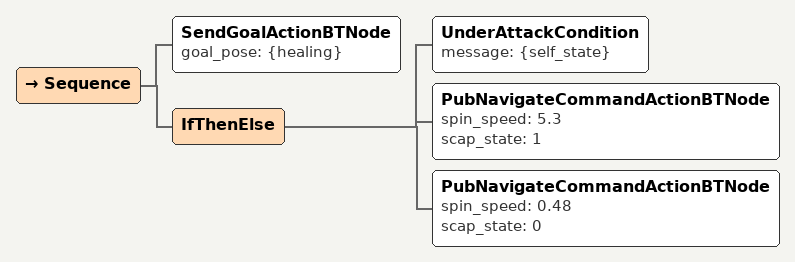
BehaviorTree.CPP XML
<Sequence>
    <SendGoalActionBTNode goal_pose="{healing}"/>
    <IfThenElse>
        <UnderAttackCondition message="{self_state}"/>
        <PubNavigateCommandActionBTNode spin_speed="5.3" scap_state="1"/>
        <PubNavigateCommandActionBTNode spin_speed="0.48" scap_state="0"/>
    </IfThenElse>
</Sequence>
